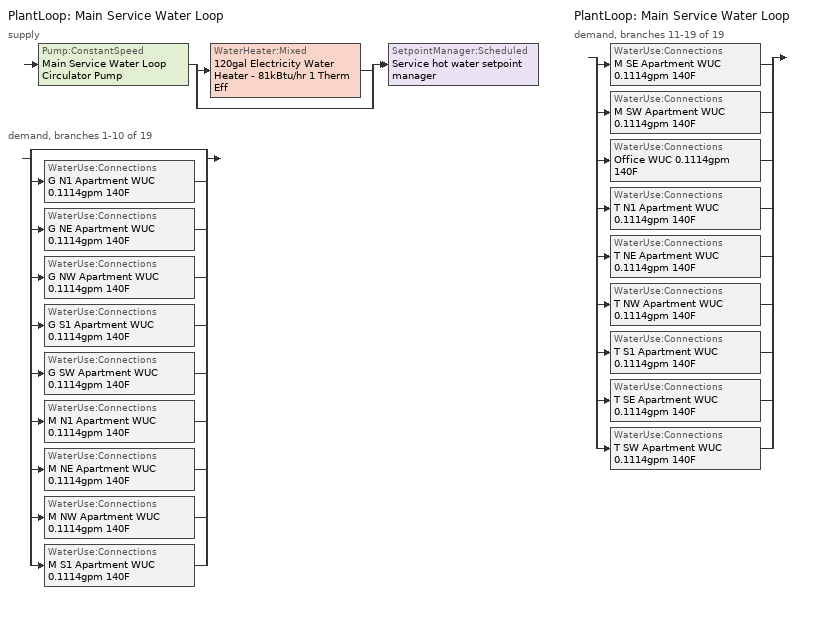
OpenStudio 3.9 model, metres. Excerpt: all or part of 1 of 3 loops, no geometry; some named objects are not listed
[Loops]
PlantLoop 'Main Service Water Loop'
 supply: Pump:ConstantSpeed 'Main Service Water Loop Circulator Pump' > split
  | WaterHeater:Mixed '120gal Electricity Water Heater - 81kBtu/hr 1 Therm Eff'
  | bypass
  join > SetpointManager:Scheduled 'Service hot water setpoint manager'
 demand, branches 1-10 of 19: split
  | bypass
  | WaterUse:Connections 'G N1 Apartment WUC 0.1114gpm 140F'
  | WaterUse:Connections 'G NE Apartment WUC 0.1114gpm 140F'
  | WaterUse:Connections 'G NW Apartment WUC 0.1114gpm 140F'
  | WaterUse:Connections 'G S1 Apartment WUC 0.1114gpm 140F'
  | WaterUse:Connections 'G SW Apartment WUC 0.1114gpm 140F'
  | WaterUse:Connections 'M N1 Apartment WUC 0.1114gpm 140F'
  | WaterUse:Connections 'M NE Apartment WUC 0.1114gpm 140F'
  | WaterUse:Connections 'M NW Apartment WUC 0.1114gpm 140F'
  | WaterUse:Connections 'M S1 Apartment WUC 0.1114gpm 140F'
PlantLoop 'Main Service Water Loop'
 demand, branches 11-19 of 19: split
  | WaterUse:Connections 'M SE Apartment WUC 0.1114gpm 140F'
  | WaterUse:Connections 'M SW Apartment WUC 0.1114gpm 140F'
  | WaterUse:Connections 'Office WUC 0.1114gpm 140F'
  | WaterUse:Connections 'T N1 Apartment WUC 0.1114gpm 140F'
  | WaterUse:Connections 'T NE Apartment WUC 0.1114gpm 140F'
  | WaterUse:Connections 'T NW Apartment WUC 0.1114gpm 140F'
  | WaterUse:Connections 'T S1 Apartment WUC 0.1114gpm 140F'
  | WaterUse:Connections 'T SE Apartment WUC 0.1114gpm 140F'
  | WaterUse:Connections 'T SW Apartment WUC 0.1114gpm 140F'
[PlantLoop]
Main Service Water Loop: Glycol Concentration=0; Maximum Loop Temperature {C}=60; Minimum Loop Temperature {C}=51.6667; Plant Loop Volume {m3}=Autocalculate; Load Distribution Scheme=Optimal
[Sizing:Plant]
Main Service Water Loop: Loop Type=Heating; Design Loop Exit Temperature {C}=60; Loop Design Temperature Difference {deltaC}=5; Sizing Option=NonCoincident; Zone Timesteps in Averaging Window=1; Coincident Sizing Factor Mode=None
[SetpointManager:Scheduled]
Service hot water setpoint manager: Control Variable=Temperature; Schedule=Service Water Loop Temp - 140F; Setpoint Node or NodeList=Main Service Water Loop Supply Outlet Node
[Pump:ConstantSpeed]
Main Service Water Loop Circulator Pump: Rated Flow Rate {m3/s}=autosize; Rated Pump Head {Pa}=300034; Rated Power Consumption {W}=autosize; Motor Efficiency=0.7; Fraction of Motor Inefficiencies to Fluid Stream=0; Pump Control Type=Intermittent; Design Power Sizing Method=PowerPerFlowPerPressure; Design Electric Power per Unit Flow Rate {W/(m3/s)}=348701.1; Design Shaft Power per Unit Flow Rate per Unit Head {W-s/m3-Pa}=1.28205
[WaterHeater:Mixed]
120gal Electricity Water Heater - 81kBtu/hr 1 Therm Eff: Tank Volume {m3}=0.455589; Setpoint Temperature Schedule=Service Water Loop Temp - 140F; Deadband Temperature Difference {deltaC}=2; Maximum Temperature Limit {C}=60; Heater Control Type=Cycle; Heater Maximum Capacity {W}=23804.5; Heater Fuel Type=Electricity; Heater Thermal Efficiency=1; Off Cycle Parasitic Fuel Consumption Rate {W}=57.3589; Off Cycle Parasitic Fuel Type=Electricity; Off Cycle Parasitic Heat Fraction to Tank=0.8; On Cycle Parasitic Fuel Consumption Rate {W}=57.3589; On Cycle Parasitic Fuel Type=Electricity; On Cycle Parasitic Heat Fraction to Tank=0; Ambient Temperature Indicator=Schedule; Ambient Temperature Schedule=Water Heater Ambient Temp Schedule 71.6F; Off Cycle Loss Coefficient to Ambient Temperature {W/K}=3.04437; On Cycle Loss Coefficient to Ambient Temperature {W/K}=3.04437; Use Side Effectiveness=1; Source Side Effectiveness=1; Use Side Design Flow Rate {m3/s}=autosize; Source Side Design Flow Rate {m3/s}=autosize; Indirect Water Heating Recovery Time {hr}=1.5; Source Side Flow Control Mode=IndirectHeatPrimarySetpoint
[WaterHeater:Sizing]
120gal Electricity Water Heater - 81kBtu/hr 1 Therm Eff: Design Mode=PeakDraw; Time Storage Can Meet Peak Draw {hr}=0.538503; Time for Tank Recovery {hr}=1; Nominal Tank Volume for Autosizing Plant Connections {m3}=1
[WaterUse:Equipment:Definition] Peak Flow Rate {m3/s}=7.03069e-06; Target Temperature Schedule=Mixed Water At Faucet Temp - 140F; Sensible Fraction Schedule=Fraction Sensible - 0.2; Latent Fraction Schedule=Fraction Latent - 0.05
G n1 apartment 0.1114gpm 140F; G ne apartment 0.1114gpm 140F; G nw apartment 0.1114gpm 140F; G s1 apartment 0.1114gpm 140F; G sw apartment 0.1114gpm 140F; M n1 apartment 0.1114gpm 140F; M ne apartment 0.1114gpm 140F; M nw apartment 0.1114gpm 140F; M s1 apartment 0.1114gpm 140F; M se apartment 0.1114gpm 140F; M sw apartment 0.1114gpm 140F; Office 0.1114gpm 140F; T n1 apartment 0.1114gpm 140F; T ne apartment 0.1114gpm 140F; T nw apartment 0.1114gpm 140F; T s1 apartment 0.1114gpm 140F; T se apartment 0.1114gpm 140F; T sw apartment 0.1114gpm 140F
[WaterUse:Equipment] Flow Rate Fraction Schedule=NECB-G-Service Water Heating
Name | Water Use Equipment Definition | Space
G N1 Apartment Service Water Use 0.1114gpm 140F | G n1 apartment 0.1114gpm 140F | G N1 Apartment
G NE Apartment Service Water Use 0.1114gpm 140F | G ne apartment 0.1114gpm 140F | G NE Apartment
G NW Apartment Service Water Use 0.1114gpm 140F | G nw apartment 0.1114gpm 140F | G NW Apartment
G S1 Apartment Service Water Use 0.1114gpm 140F | G s1 apartment 0.1114gpm 140F | G S1 Apartment
G SW Apartment Service Water Use 0.1114gpm 140F | G sw apartment 0.1114gpm 140F | G SW Apartment
M N1 Apartment Service Water Use 0.1114gpm 140F | M n1 apartment 0.1114gpm 140F | M N1 Apartment
M NE Apartment Service Water Use 0.1114gpm 140F | M ne apartment 0.1114gpm 140F | M NE Apartment
M NW Apartment Service Water Use 0.1114gpm 140F | M nw apartment 0.1114gpm 140F | M NW Apartment
M S1 Apartment Service Water Use 0.1114gpm 140F | M s1 apartment 0.1114gpm 140F | M S1 Apartment
M SE Apartment Service Water Use 0.1114gpm 140F | M se apartment 0.1114gpm 140F | M SE Apartment
M SW Apartment Service Water Use 0.1114gpm 140F | M sw apartment 0.1114gpm 140F | M SW Apartment
Office Service Water Use 0.1114gpm 140F | Office 0.1114gpm 140F | Office
T N1 Apartment Service Water Use 0.1114gpm 140F | T n1 apartment 0.1114gpm 140F | T N1 Apartment
T NE Apartment Service Water Use 0.1114gpm 140F | T ne apartment 0.1114gpm 140F | T NE Apartment
T NW Apartment Service Water Use 0.1114gpm 140F | T nw apartment 0.1114gpm 140F | T NW Apartment
T S1 Apartment Service Water Use 0.1114gpm 140F | T s1 apartment 0.1114gpm 140F | T S1 Apartment
T SE Apartment Service Water Use 0.1114gpm 140F | T se apartment 0.1114gpm 140F | T SE Apartment
T SW Apartment Service Water Use 0.1114gpm 140F | T sw apartment 0.1114gpm 140F | T SW Apartment
[WaterUse:Connections] Drain Water Heat Exchanger Type=None; Drain Water Heat Exchanger Destination=Plant
Name | Water Use Equipment Name 1
G N1 Apartment WUC 0.1114gpm 140F | G N1 Apartment Service Water Use 0.1114gpm 140F
G NE Apartment WUC 0.1114gpm 140F | G NE Apartment Service Water Use 0.1114gpm 140F
G NW Apartment WUC 0.1114gpm 140F | G NW Apartment Service Water Use 0.1114gpm 140F
G S1 Apartment WUC 0.1114gpm 140F | G S1 Apartment Service Water Use 0.1114gpm 140F
G SW Apartment WUC 0.1114gpm 140F | G SW Apartment Service Water Use 0.1114gpm 140F
M N1 Apartment WUC 0.1114gpm 140F | M N1 Apartment Service Water Use 0.1114gpm 140F
M NE Apartment WUC 0.1114gpm 140F | M NE Apartment Service Water Use 0.1114gpm 140F
M NW Apartment WUC 0.1114gpm 140F | M NW Apartment Service Water Use 0.1114gpm 140F
M S1 Apartment WUC 0.1114gpm 140F | M S1 Apartment Service Water Use 0.1114gpm 140F
M SE Apartment WUC 0.1114gpm 140F | M SE Apartment Service Water Use 0.1114gpm 140F
M SW Apartment WUC 0.1114gpm 140F | M SW Apartment Service Water Use 0.1114gpm 140F
Office WUC 0.1114gpm 140F | Office Service Water Use 0.1114gpm 140F
T N1 Apartment WUC 0.1114gpm 140F | T N1 Apartment Service Water Use 0.1114gpm 140F
T NE Apartment WUC 0.1114gpm 140F | T NE Apartment Service Water Use 0.1114gpm 140F
T NW Apartment WUC 0.1114gpm 140F | T NW Apartment Service Water Use 0.1114gpm 140F
T S1 Apartment WUC 0.1114gpm 140F | T S1 Apartment Service Water Use 0.1114gpm 140F
T SE Apartment WUC 0.1114gpm 140F | T SE Apartment Service Water Use 0.1114gpm 140F
T SW Apartment WUC 0.1114gpm 140F | T SW Apartment Service Water Use 0.1114gpm 140F
[SetpointManager:OutdoorAirPretreat] Minimum Setpoint Temperature {C}=-99; Maximum Setpoint Temperature {C}=99; Minimum Setpoint Humidity Ratio {kgWater/kgDryAir}=1e-05; Maximum Setpoint Humidity Ratio {kgWater/kgDryAir}=1
Name | Setpoint Node or NodeList
Setpoint Manager Outdoor Air Pretreat 1 | sys_1|mixed|shr>none|sc>ccashp|sh>ccashp|ssf>vv|zh>b-e|zc>none|srf>vv| ERV Primary Outlet Air Node
Setpoint Manager Outdoor Air Pretreat 2 | sys_4|mixed|shr>none|sc>ccashp|sh>ccashp|ssf>cv|zh>b-e|zc>none|srf>none| ERV Primary Outlet Air Node
[EnergyManagementSystem:Sensor]
OAT: Output Variable or Output Meter Index Key=Environment; Output Variable or Output Meter=Site Outdoor Air Drybulb Temperature
[EnergyManagementSystem:Actuator] Actuated Component Type=Schedule:Year; Actuated Component Control Type=Schedule Value
Name | Actuated Component
ems_sys_1_mixed_shr_none_sc_ccashp_sh_ccashp_ssf_vv_zh_b_e_zc_none_srf_vv__HtgSch0 | NECB-G-Thermostat Setpoint-Heating
ems_sys_1_mixed_shr_none_sc_ccashp_sh_ccashp_ssf_vv_zh_b_e_zc_none_srf_vv__ClgSch0 | NECB-G-Thermostat Setpoint-Cooling
[EnergyManagementSystem:Program]
ems_sys_1_mixed_shr_none_sc_ccashp_sh_ccashp_ssf_vv_zh_b_e_zc_none_srf_vv__OptimumStartProg0: IF DaylightSavings==0 && DayOfWeek>1 && Hour==5 && OAT<23.9 && OAT>1.7; SET ems_sys_1_mixed_shr_none_sc_ccashp_sh_ccashp_ssf_vv_zh_b_e_zc_none_srf_vv__ClgSch0 = 29.4; SET ems_sys_1_mixed_shr_none_sc_ccashp_sh_ccashp_ssf_vv_zh_b_e_zc_none_srf_vv__HtgSch0 = 15.6; ELSEIF DaylightSavings==0 && DayOfWeek==1 && Hour==7 && OAT<23.9 && OAT>1.7; SET ems_sys_1_mixed_shr_none_sc_ccashp_sh_ccashp_ssf_vv_zh_b_e_zc_none_srf_vv__ClgSch0 = 29.4; SET ems_sys_1_mixed_shr_none_sc_ccashp_sh_ccashp_ssf_vv_zh_b_e_zc_none_srf_vv__HtgSch0 = 15.6; ELSEIF DaylightSavings==1 && DayOfWeek>1 && Hour==4 && OAT<23.9 && OAT>1.7; SET ems_sys_1_mixed_shr_none_sc_ccashp_sh_ccashp_ssf_vv_zh_b_e_zc_none_srf_vv__ClgSch0 = 29.4; SET ems_sys_1_mixed_shr_none_sc_ccashp_sh_ccashp_ssf_vv_zh_b_e_zc_none_srf_vv__HtgSch0 = 15.6; ELSEIF DaylightSavings==1 && DayOfWeek==1 && Hour==6 && OAT<23.9 && OAT>1.7; SET ems_sys_1_mixed_shr_none_sc_ccashp_sh_ccashp_ssf_vv_zh_b_e_zc_none_srf_vv__ClgSch0 = 29.4; SET ems_sys_1_mixed_shr_none_sc_ccashp_sh_ccashp_ssf_vv_zh_b_e_zc_none_srf_vv__HtgSch0 = 15.6; ELSE; SET ems_sys_1_mixed_shr_none_sc_ccashp_sh_ccashp_ssf_vv_zh_b_e_zc_none_srf_vv__ClgSch0 = NULL; SET ems_sys_1_mixed_shr_none_sc_ccashp_sh_ccashp_ssf_vv_zh_b_e_zc_none_srf_vv__HtgSch0 = NULL; ENDIF
[EnergyManagementSystem:ProgramCallingManager]
ems_sys_1_mixed_shr_none_sc_ccashp_sh_ccashp_ssf_vv_zh_b_e_zc_none_srf_vv__OptimumStartCallingManager0: BeginTimestepBeforePredictor; ems_sys_1_mixed_shr_none_sc_ccashp_sh_ccashp_ssf_vv_zh_b_e_zc_none_srf_vv__OptimumStartProg0
[Generator:PVWatts]
Generator PVWatts 1: DC System Capacity {W}=101222; Module Type=Standard; Array Type=FixedOpenRack; Tilt Angle {deg}=43.68; Azimuth Angle {deg}=180
[ElectricLoadCenter:Inverter:PVWatts]
Electric Load Center Inverter PVWatts 1: DC to AC Size Ratio=1.1; Inverter Efficiency=0.96
[ElectricLoadCenter:Distribution]
Electric Load Center Distribution 1: Generator Operation Scheme Type=Baseload; Inverter=Electric Load Center Inverter PVWatts 1
[Schedule:Day]
NECB-G-Thermostat Setpoint-Heating Default; NECB-G-Thermostat Setpoint-Heating Default|Wkdy Day; NECB-G-Thermostat Setpoint-Heating Sat Day; NECB-G-Thermostat Setpoint-Heating Sun|Hol Day: No, 1, 0, 22, 7, 0, 18, 8, 0, 20, 24, 0, 22
NECB-G-Thermostat Setpoint-Cooling Default; NECB-G-Thermostat Setpoint-Cooling Default|Wkdy Day; NECB-G-Thermostat Setpoint-Cooling Sat Day; NECB-G-Thermostat Setpoint-Cooling Sun|Hol Day: No, 24, 0, 24
Service Water Loop Temp - 140F Default; Mixed Water At Faucet Temp - 140F Default: 24, 0, 60
Water Heater Ambient Temp Schedule 71.6F Default: 24, 0, 22
NECB-G-Service Water Heating Default; NECB-G-Service Water Heating Default|Wkdy Day: No, 1, 0, 0.1, 6, 0, 0.05, 7, 0, 0.2, 8, 0, 0.8, 9, 0, 0.7, 10, 0, 0.5, 11, 0, 0.4, 14, 0, 0.2, 15, 0, 0.3, 17, 0, 0.5, 19, 0, 0.7, 21, 0, 0.4, 23, 0, 0.2, 24, 0, 0.1
NECB-G-Service Water Heating Sat Day: No, 1, 0, 0.1, 7, 0, 0.05, 8, 0, 0.2, 11, 0, 0.5, 15, 0, 0.3, 16, 0, 0.7, 17, 0, 0.9, 19, 0, 0.7, 20, 0, 0.6, 21, 0, 0.5, 22, 0, 0.4, 23, 0, 0.3, 24, 0, 0.2
NECB-G-Service Water Heating Sun|Hol Day: No, 1, 0, 0.1, 8, 0, 0.05, 9, 0, 0.2, 11, 0, 0.3, 13, 0, 0.2, 14, 0, 0.3, 15, 0, 0.4, 16, 0, 0.5, 17, 0, 0.6, 18, 0, 0.7, 19, 0, 0.4, 20, 0, 0.3, 24, 0, 0.2
Fraction Sensible - 0.2 Default: 24, 0, 0.2
Fraction Latent - 0.05 Default: 24, 0, 0.05
[Schedule:Ruleset]
Name | Default Day Schedule
NECB-G-Thermostat Setpoint-Heating | NECB-G-Thermostat Setpoint-Heating Default
NECB-G-Thermostat Setpoint-Cooling | NECB-G-Thermostat Setpoint-Cooling Default
Service Water Loop Temp - 140F | Service Water Loop Temp - 140F Default
Water Heater Ambient Temp Schedule 71.6F | Water Heater Ambient Temp Schedule 71.6F Default
NECB-G-Service Water Heating | NECB-G-Service Water Heating Default
Fraction Sensible - 0.2 | Fraction Sensible - 0.2 Default
Fraction Latent - 0.05 | Fraction Latent - 0.05 Default
Mixed Water At Faucet Temp - 140F | Mixed Water At Faucet Temp - 140F Default
[Schedule:Rule] Date Specification Type=DateRange; Start Month=1; Start Day=1; End Month=12; End Day=31
Name | Schedule Ruleset | Rule Order | Day Schedule | Apply Monday | Apply Tuesday | Apply Wednesday | Apply Thursday | Apply Friday | Apply Saturday | Apply Sunday
Schedule Rule 11 | NECB-G-Thermostat Setpoint-Heating | 2 | NECB-G-Thermostat Setpoint-Heating Default|Wkdy Day | Yes | Yes | Yes | Yes | Yes
Schedule Rule 12 | NECB-G-Thermostat Setpoint-Heating | 1 | NECB-G-Thermostat Setpoint-Heating Sat Day |  |  |  |  |  | Yes
Schedule Rule 13 | NECB-G-Thermostat Setpoint-Heating | 0 | NECB-G-Thermostat Setpoint-Heating Sun|Hol Day |  |  |  |  |  |  | Yes
Schedule Rule 14 | NECB-G-Thermostat Setpoint-Cooling | 2 | NECB-G-Thermostat Setpoint-Cooling Default|Wkdy Day | Yes | Yes | Yes | Yes | Yes
Schedule Rule 15 | NECB-G-Thermostat Setpoint-Cooling | 1 | NECB-G-Thermostat Setpoint-Cooling Sat Day |  |  |  |  |  | Yes
Schedule Rule 16 | NECB-G-Thermostat Setpoint-Cooling | 0 | NECB-G-Thermostat Setpoint-Cooling Sun|Hol Day |  |  |  |  |  |  | Yes
Schedule Rule 17 | NECB-G-Service Water Heating | 2 | NECB-G-Service Water Heating Default|Wkdy Day | Yes | Yes | Yes | Yes | Yes
Schedule Rule 18 | NECB-G-Service Water Heating | 1 | NECB-G-Service Water Heating Sat Day |  |  |  |  |  | Yes
Schedule Rule 19 | NECB-G-Service Water Heating | 0 | NECB-G-Service Water Heating Sun|Hol Day |  |  |  |  |  |  | Yes
